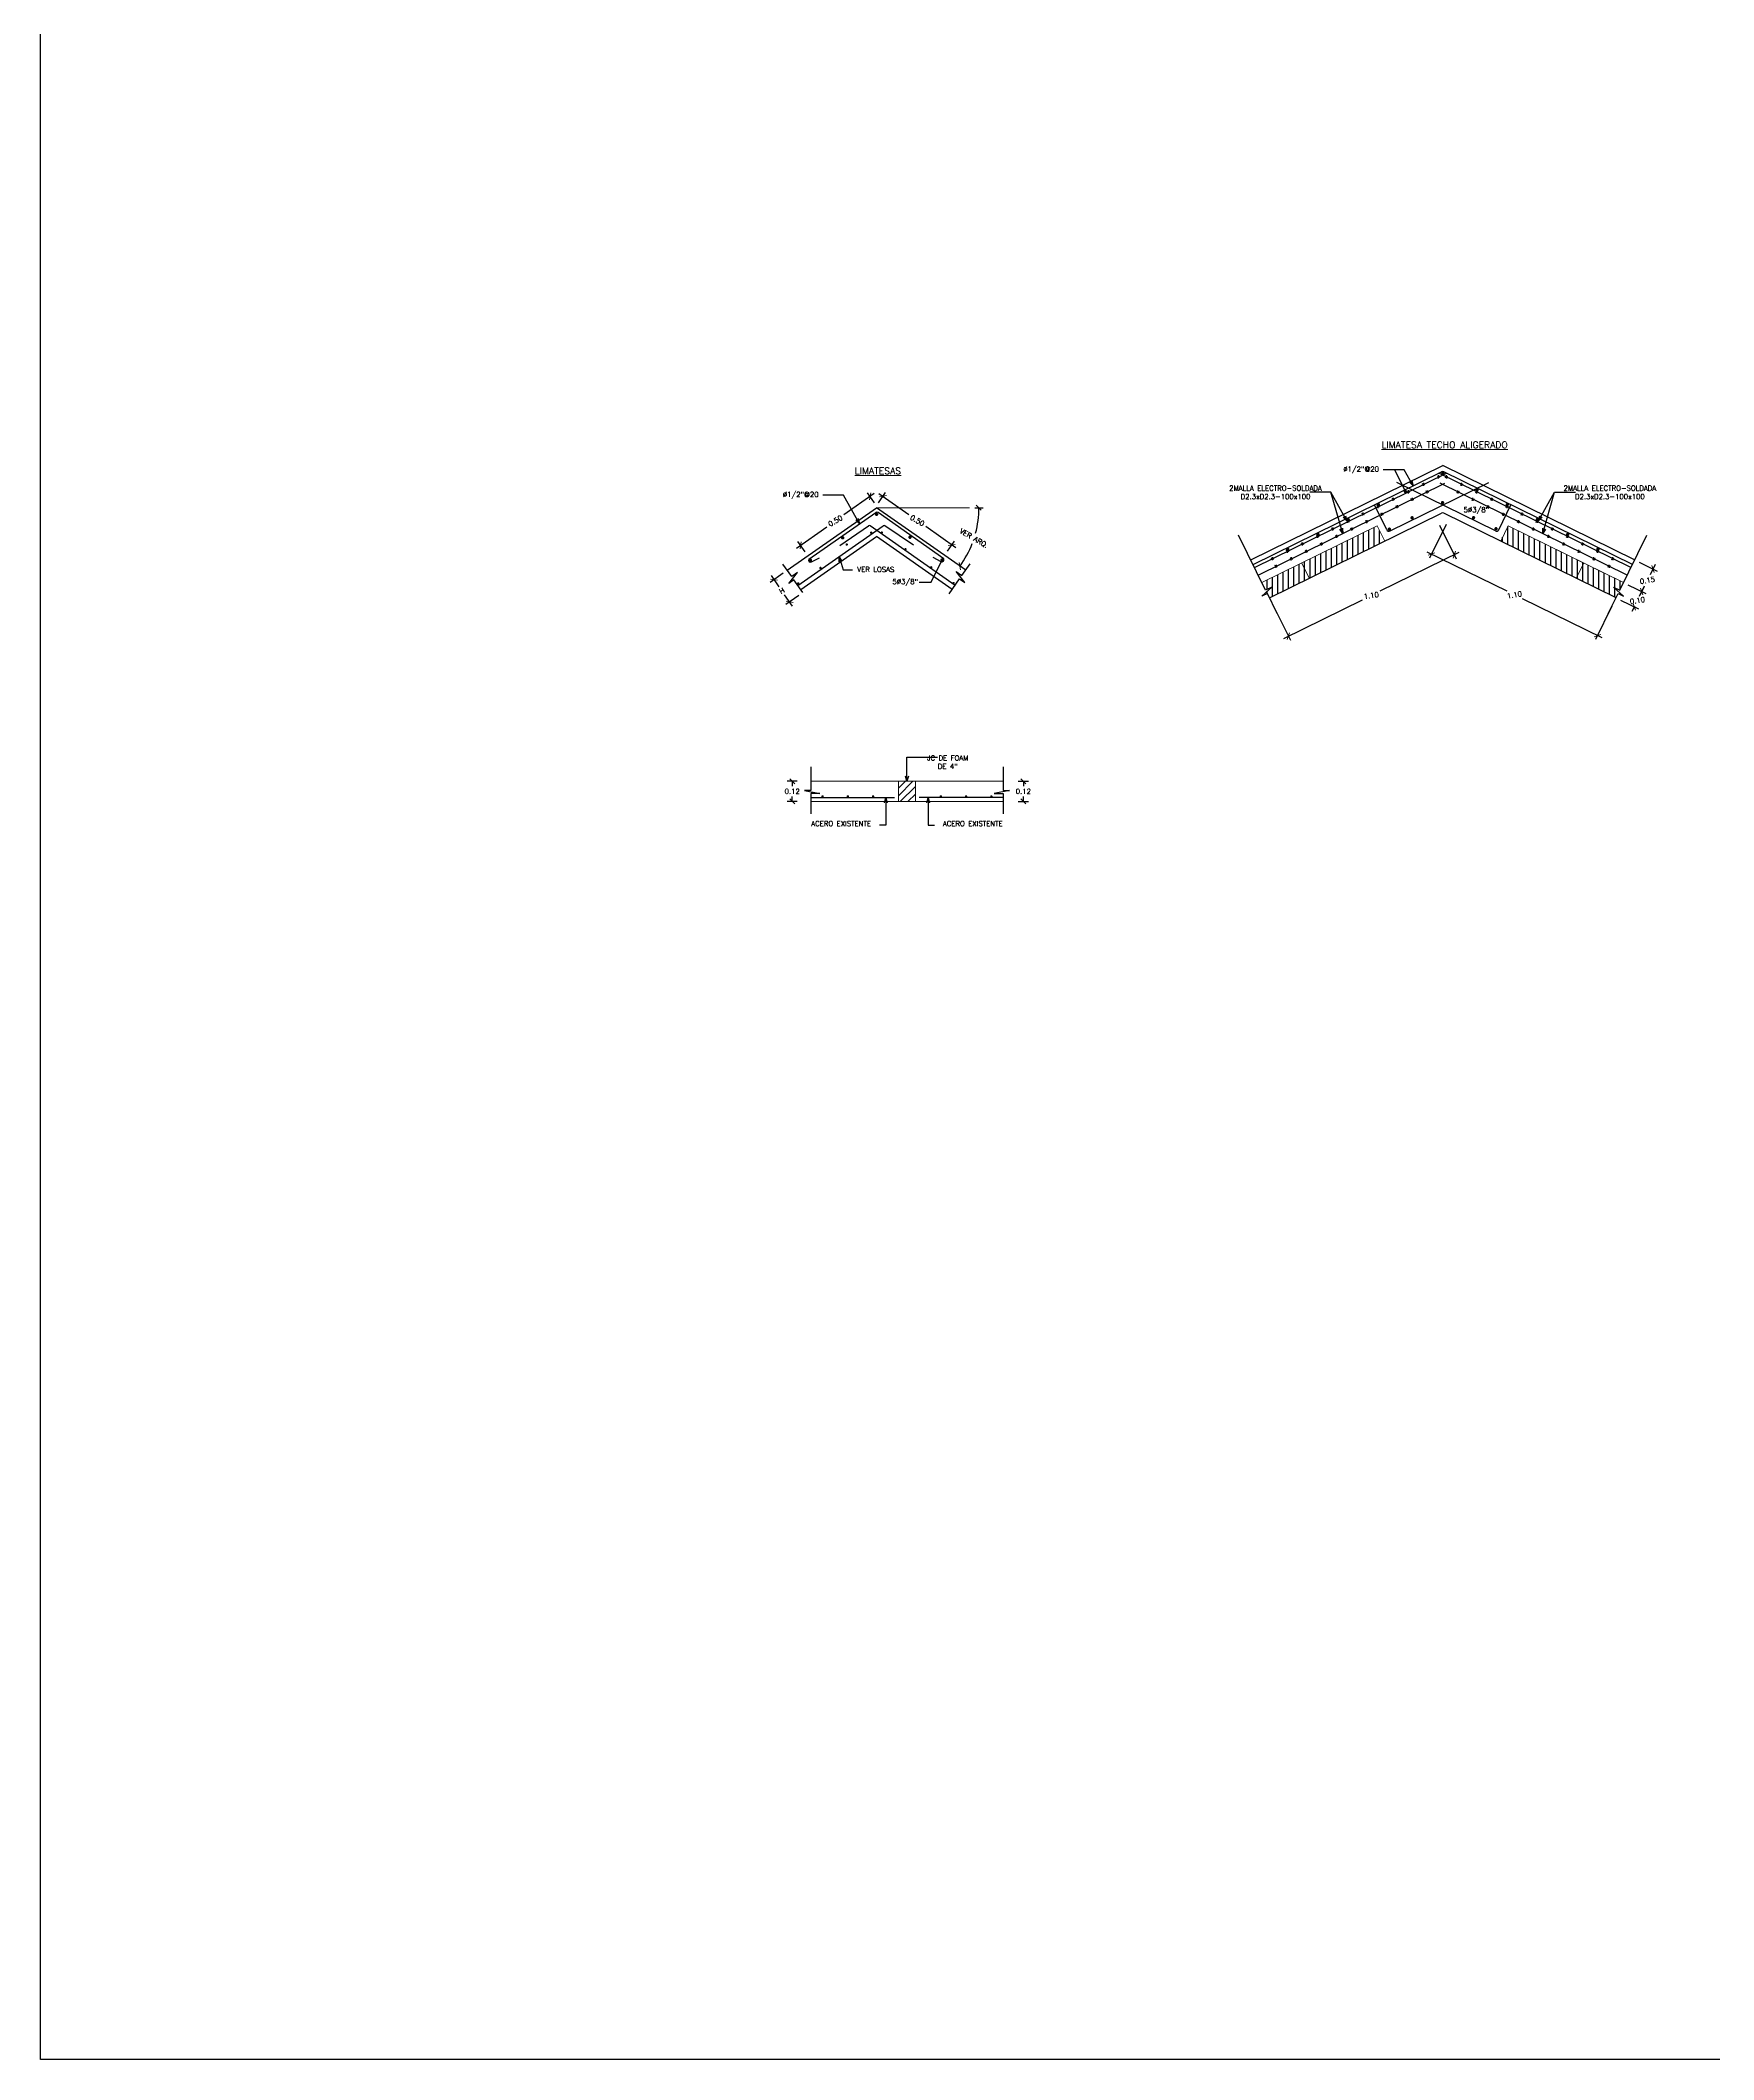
# Model space of a CAD drawing. Header units: metres. Extents: x -44 to 358, y -246 to 48.
# Drawn here: x 110 to 119.93, y 0 to 11.99 of the extents above; entities that cross this region are included whole.
import ezdxf

# ---------------------------------------------------------------- set-up
doc = ezdxf.new("R2010")
doc.units = ezdxf.units.M
doc.header["$LTSCALE"] = 0.3
doc.header["$PDMODE"] = 3
doc.linetypes.add('CONTINU', pattern=[0])
doc.linetypes.add('HIDDEN', pattern=[9.525, 6.35, -3.175])
for name, color, linetype in [('ACERO', 5, 'Continuous'), ('BP', 3, 'Continuous'), ('DIMTEXTO', 4, 'Continuous'), ('HATCH', 8, 'Continuous'), ('VIGA-LOSA', 1, 'Continuous')]:
    doc.layers.add(name, color=color, linetype=linetype)
for name, color, linetype, lineweight in [('corte', 7, 'Continuous', 30), ('DETALLES', 7, 'Continuous', 20), ('VIGAS', 1, 'HIDDEN', 15)]:
    doc.layers.add(name, color=color, linetype=linetype, lineweight=lineweight)
doc.styles.add('RomanS', font='romans.shx')
doc.styles.add('SMPLEX', font='simplex.shx')
doc.dimstyles.new('D-15', dxfattribs={"dimscale": 0.15, "dimtxt": 0.2, "dimasz": 0.2, "dimexe": 0.18, "dimexo": 0.2, "dimgap": 0.1, "dimtad": 0, "dimtih": 1, "dimtoh": 1, "dimzin": 0, "dimdsep": 46, "dimtxsty": 'SMPLEX', "dimblk": 'OBLIQUE', "dimcen": 0.09, "dimdle": 0.2, "dimclrd": 4, "dimclre": 4, "dimclrt": 4, "dimadec": 0, "dimazin": 0, "dimtfac": 1, "dimtofl": 0, "dimtmove": 0, "dimatfit": 3, "dimldrblk": 'OPEN30', "dimfxl": 1, "dimtolj": 1, "dimtzin": 0, "dimarcsym": 0})
doc.dimstyles.new('DIM-15', dxfattribs={"dimscale": 0.15, "dimtxt": 0.2, "dimasz": 0.2, "dimexe": 0.2, "dimexo": 0.1, "dimgap": 0.1, "dimtad": 0, "dimtih": 1, "dimtoh": 1, "dimzin": 0, "dimdsep": 46, "dimtxsty": 'RomanS', "dimblk1": 'OBLIQUE', "dimblk2": 'OBLIQUE', "dimsah": 1, "dimcen": 0.09, "dimclrd": 4, "dimclre": 4, "dimclrt": 4, "dimadec": 0, "dimazin": 0, "dimtfac": 1, "dimtofl": 0, "dimtmove": 1, "dimatfit": 3, "dimldrblk": 'OBLIQUE', "dimfxl": 0.2, "dimfxlon": 1, "dimtolj": 1, "dimtzin": 0, "dimarcsym": 0})
pattern_1 = [(90, (91.18404, -9.66742), (-0.03175, 3e-18), [])]

# ---------------------------------------------------------------- blocks, each defined once
blk = doc.blocks.new('_OBLIQUE')
at = {"color": 0, "linetype": 'ByBlock'}
blk.add_line((-0.5, -0.5), (0.5, 0.5), dxfattribs=at)
blk = doc.blocks.new('*D430')
at = {"layer": 'DEFPOINTS', "color": 0, "transparency": 16777216}
for p in [(114.957, 9.22), (115.41, 8.993), (115.366, 8.931)]:
    blk.add_point(p, dxfattribs=at)
at = {"layer": 'DETALLES', "color": 4, "lineweight": -2, "transparency": 16777216}
for p, q in [((114.975, 9.244), (115.017, 9.304)), ((114.977, 9.299), (115.156, 9.173)), ((115.435, 8.976), (115.256, 9.103)), ((115.384, 8.956), (115.426, 9.015))]:
    blk.add_line(p, q, dxfattribs=at)
at = {"layer": 'DETALLES', "color": 4, "lineweight": -2, "transparency": 16777216, "xscale": 0.03, "yscale": 0.03, "zscale": 0.03}
for p, rotation in [((115.001, 9.282), 144.7880948149392), ((115.41, 8.993), 324.7880948149392)]:
    blk.add_blockref('_OBLIQUE', p, dxfattribs=dict(at, rotation=rotation))
at = {"layer": 'DETALLES', "color": 4, "transparency": 16777216, "insert": (115.206, 9.138), "char_height": 0.03, "attachment_point": 5, "rotation": 330, "style": 'SMPLEX'}
blk.add_mtext('\\A1;0.50', dxfattribs=at)
blk = doc.blocks.new('_Open30')
at = {"color": 0, "lineweight": -2}
for p, q in [((-1, 0.27), (0, 0)), ((0, 0), (-1, -0.27)), ((0, 0), (-1, 0))]:
    blk.add_line(p, q, dxfattribs=at)
blk = doc.blocks.new('*D431')
at = {"layer": 'DEFPOINTS', "color": 0, "transparency": 16777216}
for p in [(114.354, 8.787), (114.433, 8.843), (114.526, 8.711)]:
    blk.add_point(p, dxfattribs=at)
at = {"layer": 'DETALLES', "color": 4, "lineweight": -2, "transparency": 16777216}
for p, q in [((114.409, 8.825), (114.332, 8.771)), ((114.337, 8.811), (114.383, 8.745)), ((114.465, 8.63), (114.418, 8.696)), ((114.502, 8.693), (114.425, 8.639))]:
    blk.add_line(p, q, dxfattribs=at)
at = {"layer": 'DETALLES', "color": 4, "lineweight": -2, "transparency": 16777216, "xscale": 0.03, "yscale": 0.03, "zscale": 0.03}
for p, rotation in [((114.354, 8.787), 125.2911116890672), ((114.447, 8.655), 305.2911116890672)]:
    blk.add_blockref('_OBLIQUE', p, dxfattribs=dict(at, rotation=rotation))
at = {"layer": 'DETALLES', "color": 4, "transparency": 16777216, "insert": (114.401, 8.721), "char_height": 0.03, "attachment_point": 5, "rotation": 29.8313, "style": 'SMPLEX'}
blk.add_mtext('\\A1;H', dxfattribs=at)
blk = doc.blocks.new('*D432')
at = {"layer": 'DEFPOINTS', "color": 0, "transparency": 16777216}
for p in [(114.97, 9.218), (114.513, 8.991), (114.556, 8.929)]:
    blk.add_point(p, dxfattribs=at)
at = {"layer": 'DETALLES', "color": 4, "lineweight": -2, "transparency": 16777216}
for p, q in [((114.95, 9.298), (114.769, 9.171)), ((114.952, 9.243), (114.91, 9.303)), ((114.488, 8.974), (114.669, 9.101)), ((114.539, 8.953), (114.497, 9.013))]:
    blk.add_line(p, q, dxfattribs=at)
at = {"layer": 'DETALLES', "color": 4, "lineweight": -2, "transparency": 16777216, "xscale": 0.03, "yscale": 0.03, "zscale": 0.03}
for p, rotation in [((114.926, 9.281), 35.00000000010139), ((114.513, 8.991), 215.0000000001014)]:
    blk.add_blockref('_OBLIQUE', p, dxfattribs=dict(at, rotation=rotation))
at = {"layer": 'DETALLES', "color": 4, "transparency": 16777216, "insert": (114.719, 9.136), "char_height": 0.03, "attachment_point": 5, "rotation": 30, "style": 'SMPLEX'}
blk.add_mtext('\\A1;0.50', dxfattribs=at)
blk = doc.blocks.new('*D570')
at = {"layer": 'DEFPOINTS', "color": 0, "transparency": 16777216}
for p in [(114.963, 9.224), (114.963, 9.214), (115.516, 9.214), (115.52, 8.974), (115.48, 8.852)]:
    blk.add_point(p, dxfattribs=at)
at = {"layer": 'DETALLES', "color": 4, "lineweight": -2, "transparency": 16777216}
blk.add_line((115.546, 9.214), (115.597, 9.214), dxfattribs=at)
for start, end in [(345.2415, 0), (324.2269, 339.0218)]:
    blk.add_arc((114.978, 9.214), 0.593, start, end, dxfattribs=at)
at = {"layer": 'DETALLES', "color": 4, "lineweight": -2, "transparency": 16777216, "xscale": 0.03, "yscale": 0.03, "zscale": 0.03}
for p, rotation in [((115.57, 9.214), 90.00000000002981), ((115.458, 8.867), 234.2269373068733)]:
    blk.add_blockref('_OBLIQUE', p, dxfattribs=dict(at, rotation=rotation))
at = {"layer": 'DETALLES', "color": 4, "transparency": 16777216, "insert": (115.541, 9.032), "char_height": 0.03, "attachment_point": 5, "rotation": 330, "style": 'SMPLEX'}
blk.add_mtext('\\A1;VER ARQ.', dxfattribs=at)
blk = doc.blocks.new('*D433')
at = {"layer": 'DEFPOINTS', "color": 0, "transparency": 16777216}
for p in [(118.293, 9.137), (117.309, 8.653), (117.408, 8.451)]:
    blk.add_point(p, dxfattribs=at)
at = {"layer": 'DETALLES', "color": 4, "lineweight": -2, "transparency": 16777216}
for p, q in [((118.306, 9.11), (118.405, 8.911)), ((118.42, 8.948), (117.952, 8.718)), ((117.381, 8.438), (117.849, 8.668)), ((117.322, 8.626), (117.42, 8.427))]:
    blk.add_line(p, q, dxfattribs=at)
at = {"layer": 'DETALLES', "color": 4, "lineweight": -2, "transparency": 16777216, "xscale": 0.03, "yscale": 0.03, "zscale": 0.03}
for p, rotation in [((118.393, 8.935), 26.19553543463102), ((117.408, 8.451), 206.195535434631)]:
    blk.add_blockref('_OBLIQUE', p, dxfattribs=dict(at, rotation=rotation))
at = {"layer": 'DETALLES', "color": 4, "transparency": 16777216, "insert": (117.9, 8.693), "char_height": 0.03, "attachment_point": 5, "rotation": 9, "style": 'SMPLEX'}
blk.add_mtext('\\A1;1.10', dxfattribs=at)
blk = doc.blocks.new('*U119')
at = {"layer": 'ACERO'}
for p, q in [((0.008, -0.004), (-0.008, 0.004)), ((-0.001, -0.009), (0.001, 0.009))]:
    blk.add_line(p, q, dxfattribs=at)
blk = doc.blocks.new('*U120')
at = {"layer": 'ACERO', "color": 0, "linetype": 'ByBlock', "lineweight": -2, "transparency": 16777216}
for p in [(0.987, 0.486), (0.718, 0.353), (0.808, 0.397), (0.897, 0.441), (0.538, 0.265), (0.628, 0.309), (0.269, 0.132), (0.359, 0.177), (0.449, 0.221), (0, 0), (0.09, 0.044), (0.179, 0.088)]:
    blk.add_blockref('*U119', p, dxfattribs=at)
blk = doc.blocks.new('*U125')
at = {"layer": 'ACERO'}
for p, q in [((0.008, -0.004), (-0.008, 0.004)), ((-0.001, -0.009), (0.001, 0.009))]:
    blk.add_line(p, q, dxfattribs=at)
blk = doc.blocks.new('*U126')
at = {"layer": 'ACERO', "color": 0, "linetype": 'ByBlock', "lineweight": -2, "transparency": 16777216}
for p in [(0.718, 0.353), (0.808, 0.397), (0.897, 0.441), (0.538, 0.265), (0.628, 0.309), (0.269, 0.132), (0.359, 0.177), (0.449, 0.221), (0, 0), (0.09, 0.044), (0.179, 0.088)]:
    blk.add_blockref('*U125', p, dxfattribs=at)
blk = doc.blocks.new('*U127')
at = {"layer": 'ACERO'}
for p, q in [((0.008, -0.004), (-0.008, 0.004)), ((-0.001, -0.009), (0.001, 0.009))]:
    blk.add_line(p, q, dxfattribs=at)
blk = doc.blocks.new('*U128')
at = {"layer": 'ACERO', "color": 0, "linetype": 'ByBlock', "lineweight": -2, "transparency": 16777216}
for p in [(0.987, 0.486), (0.718, 0.353), (0.808, 0.397), (0.897, 0.441), (0.538, 0.265), (0.628, 0.309), (0.269, 0.132), (0.359, 0.177), (0.449, 0.221), (0, 0), (0.09, 0.044), (0.179, 0.088)]:
    blk.add_blockref('*U127', p, dxfattribs=at)
blk = doc.blocks.new('*U129')
at = {"layer": 'ACERO'}
for p, q in [((0.008, -0.004), (-0.008, 0.004)), ((-0.001, -0.009), (0.001, 0.009))]:
    blk.add_line(p, q, dxfattribs=at)
blk = doc.blocks.new('*U130')
at = {"layer": 'ACERO', "color": 0, "linetype": 'ByBlock', "lineweight": -2, "transparency": 16777216}
for p in [(0.718, 0.353), (0.808, 0.397), (0.897, 0.441), (0.538, 0.265), (0.628, 0.309), (0.269, 0.132), (0.359, 0.177), (0.449, 0.221), (0, 0), (0.09, 0.044), (0.179, 0.088)]:
    blk.add_blockref('*U129', p, dxfattribs=at)
blk = doc.blocks.new('*D434')
at = {"layer": 'DEFPOINTS', "color": 0, "transparency": 16777216}
for p in [(118.357, 9.141), (119.342, 8.657), (119.243, 8.455)]:
    blk.add_point(p, dxfattribs=at)
at = {"layer": 'DETALLES', "color": 4, "lineweight": -2, "transparency": 16777216}
for p, q in [((118.344, 9.114), (118.246, 8.915)), ((118.231, 8.953), (118.704, 8.72)), ((119.27, 8.442), (118.797, 8.674)), ((119.329, 8.63), (119.231, 8.431))]:
    blk.add_line(p, q, dxfattribs=at)
at = {"layer": 'DETALLES', "color": 4, "lineweight": -2, "transparency": 16777216, "xscale": 0.03, "yscale": 0.03, "zscale": 0.03}
for p, rotation in [((118.258, 8.939), 153.804464565369), ((119.243, 8.455), 333.804464565369)]:
    blk.add_blockref('_OBLIQUE', p, dxfattribs=dict(at, rotation=rotation))
at = {"layer": 'DETALLES', "color": 4, "transparency": 16777216, "insert": (118.75, 8.697), "char_height": 0.03, "attachment_point": 5, "rotation": 9, "style": 'SMPLEX'}
blk.add_mtext('\\A1;1.10', dxfattribs=at)
blk = doc.blocks.new('*D571')
at = {"layer": 'DEFPOINTS', "color": 0, "transparency": 16777216}
for p in [(119.397, 8.769), (119.353, 8.679), (119.506, 8.716)]:
    blk.add_point(p, dxfattribs=at)
at = {"layer": 'DETALLES', "color": 4, "lineweight": -2, "transparency": 16777216}
for p, q in [((119.424, 8.756), (119.53, 8.704)), ((119.38, 8.666), (119.486, 8.614)), ((119.519, 8.742), (119.496, 8.696)), ((119.449, 8.599), (119.464, 8.63))]:
    blk.add_line(p, q, dxfattribs=at)
at = {"layer": 'DETALLES', "color": 4, "lineweight": -2, "transparency": 16777216, "xscale": 0.03, "yscale": 0.03, "zscale": 0.03}
for p, rotation in [((119.462, 8.626), 243.8044645653635), ((119.506, 8.716), 63.80446456536354)]:
    blk.add_blockref('_OBLIQUE', p, dxfattribs=dict(at, rotation=rotation))
at = {"layer": 'DETALLES', "color": 4, "transparency": 16777216, "insert": (119.48, 8.663), "char_height": 0.03, "attachment_point": 5, "rotation": 9, "style": 'SMPLEX'}
blk.add_mtext('\\A1;0.10', dxfattribs=at)
blk = doc.blocks.new('*D572')
at = {"layer": 'DEFPOINTS', "color": 0, "transparency": 16777216}
for p in [(119.463, 8.904), (119.397, 8.769), (119.572, 8.85)]:
    blk.add_point(p, dxfattribs=at)
at = {"layer": 'DETALLES', "color": 4, "lineweight": -2, "transparency": 16777216}
for p, q in [((119.49, 8.89), (119.597, 8.838)), ((119.586, 8.877), (119.556, 8.816)), ((119.424, 8.756), (119.53, 8.704)), ((119.493, 8.689), (119.523, 8.75))]:
    blk.add_line(p, q, dxfattribs=at)
at = {"layer": 'DETALLES', "color": 4, "lineweight": -2, "transparency": 16777216, "xscale": 0.03, "yscale": 0.03, "zscale": 0.03}
for p, rotation in [((119.572, 8.85), 63.80446456529518), ((119.506, 8.716), 243.8044645652952)]:
    blk.add_blockref('_OBLIQUE', p, dxfattribs=dict(at, rotation=rotation))
at = {"layer": 'DETALLES', "color": 4, "transparency": 16777216, "insert": (119.539, 8.783), "char_height": 0.03, "attachment_point": 5, "rotation": 9, "style": 'SMPLEX'}
blk.add_mtext('\\A1;0.15', dxfattribs=at)
blk = doc.blocks.new('*D602')
at = {"layer": 'DEFPOINTS', "color": 0, "transparency": 16777216}
for p in [(115.541, 7.59), (115.835, 7.59), (115.541, 7.47)]:
    blk.add_point(p, dxfattribs=at)
at = {"layer": 'DIMTEXTO', "color": 4, "lineweight": -2, "transparency": 16777216}
for p, q in [((115.805, 7.59), (115.865, 7.59)), ((115.835, 7.59), (115.835, 7.56)), ((115.805, 7.47), (115.865, 7.47)), ((115.835, 7.47), (115.835, 7.5))]:
    blk.add_line(p, q, dxfattribs=at)
at = {"layer": 'DIMTEXTO', "color": 4, "lineweight": -2, "transparency": 16777216, "xscale": 0.03, "yscale": 0.03, "zscale": 0.03}
for p, rotation in [((115.835, 7.59), 90), ((115.835, 7.47), 270)]:
    blk.add_blockref('_OBLIQUE', p, dxfattribs=dict(at, rotation=rotation))
at = {"layer": 'DIMTEXTO', "color": 4, "transparency": 16777216, "insert": (115.835, 7.53), "char_height": 0.03, "attachment_point": 5, "style": 'RomanS'}
blk.add_mtext('\\A1;0.12', dxfattribs=at)
blk = doc.blocks.new('*D603')
at = {"layer": 'DEFPOINTS', "color": 0, "transparency": 16777216}
for p in [(114.463, 7.59), (114.757, 7.59), (114.757, 7.47)]:
    blk.add_point(p, dxfattribs=at)
at = {"layer": 'DIMTEXTO', "color": 4, "lineweight": -2, "transparency": 16777216}
for p, q in [((114.493, 7.59), (114.433, 7.59)), ((114.463, 7.59), (114.463, 7.56)), ((114.493, 7.47), (114.433, 7.47)), ((114.463, 7.47), (114.463, 7.5))]:
    blk.add_line(p, q, dxfattribs=at)
at = {"layer": 'DIMTEXTO', "color": 4, "lineweight": -2, "transparency": 16777216, "xscale": 0.03, "yscale": 0.03, "zscale": 0.03}
for p, rotation in [((114.463, 7.59), 90), ((114.463, 7.47), 270)]:
    blk.add_blockref('_OBLIQUE', p, dxfattribs=dict(at, rotation=rotation))
at = {"layer": 'DIMTEXTO', "color": 4, "transparency": 16777216, "insert": (114.463, 7.53), "char_height": 0.03, "attachment_point": 5, "style": 'RomanS'}
blk.add_mtext('\\A1;0.12', dxfattribs=at)

msp = doc.modelspace()

# ---------------------------------------------------------------- hatches: boundary and pattern name
at = {"layer": 'HATCH'}
h = msp.add_hatch(dxfattribs=at)
h.set_pattern_fill('ANSI31', color=256, scale=0.01, angle=45)
h.set_pattern_definition(pattern_1)
h.paths.add_polyline_path([(117.5315294, 8.7955162), (117.9801757, 9.0162342), (117.9360321, 9.1059634), (117.4873858, 8.8852455)])
h = msp.add_hatch(dxfattribs=at)
h.set_pattern_fill('ANSI31', color=256, scale=0.01, angle=45)
h.set_pattern_definition(pattern_1)
h.paths.add_polyline_path([(118.6684629, 9.0162342), (119.1171093, 8.7955162), (119.1612529, 8.8852455), (118.7126065, 9.1059634)])
h = msp.add_hatch(dxfattribs=at)
h.set_pattern_fill('ANSI31', color=256, scale=0.01, angle=45)
h.set_pattern_definition(pattern_1)
h.paths.add_polyline_path([(117.295508, 8.6794021), (117.5315294, 8.7955162), (117.4873858, 8.8852455), (117.2513644, 8.7691314), (117.2730939, 8.7249624), (117.3100726, 8.7431546), (117.2504865, 8.6879624), (117.2833441, 8.7041272)])
h = msp.add_hatch(dxfattribs=at)
h.set_pattern_fill('ANSI31', color=256, scale=0.01, angle=45)
h.set_pattern_definition(pattern_1)
h.paths.add_polyline_path([(119.1171093, 8.7955162), (119.3531307, 8.6794021), (119.3652945, 8.7041272), (119.3981522, 8.6879624), (119.338566, 8.7431546), (119.3755447, 8.7249624), (119.3972743, 8.7691314), (119.1612529, 8.8852455)])
h = msp.add_hatch(dxfattribs=at)
h.set_pattern_fill('ANSI31', color=256, scale=0.01)
h.set_pattern_definition([(45, (-5.507472, 55.551662), (-0.02245064, 0.02245064), [])])
h.paths.add_polyline_path([(115.1941492, 7.5895794), (115.0941492, 7.5895794), (115.0941492, 7.4695794), (115.1941492, 7.4695794)])

# ---------------------------------------------------------------- linework, layer by layer
at = {"layer": 'ACERO'}
for p, q in [((117.1983921, 8.8768065), (118.3176978, 9.4274649)), ((118.0118694, 9.0764049), (118.5973225, 9.3644269)), ((118.6367693, 9.0764049), (118.0513161, 9.3644269)), ((119.4502466, 8.8768065), (118.3309409, 9.4274649)), ((117.9917885, 9.0832427), (117.9189515, 9.231296)), ((118.6568502, 9.0832427), (118.7296871, 9.231296)), ((114.5617431, 8.9079028), (114.9584441, 9.1860399)), ((115.3621456, 8.9097654), (114.9722059, 9.1860268)), ((114.4965123, 8.7527221), (115.0029251, 9.1073161)), ((114.7455791, 8.9900007), (114.9147847, 9.1061748)), ((115.4295165, 8.7527221), (114.9247337, 9.1061748)), ((115.1820967, 8.9911422), (115.0129879, 9.1072498)), ((114.577606, 8.8917576), (114.6242013, 8.9157618)), ((115.3463034, 8.8936098), (115.2997081, 8.917614))]:
    msp.add_line(p, q, dxfattribs=at)
at = {"layer": 'ACERO', "color": 6}
for p, q in [((117.2072208, 8.8588607), (118.3463911, 9.4192917)), ((117.2292926, 8.813996), (118.3377321, 9.3593086)), ((119.4414179, 8.8588607), (118.3022475, 9.4192917)), ((119.4193461, 8.813996), (118.3101029, 9.359704))]:
    msp.add_line(p, q, dxfattribs=at)
at = {"layer": 'ACERO'}
for points, const_width in [([(118.3300542, 9.4187115, -1), (118.3201774, 9.4171471, -1)], 0.01), ([(117.9476482, 9.2327915, -1), (117.9377713, 9.2312271, -1)], 0.01), ([(118.1076768, 9.3115198, -1), (118.0977999, 9.3099554, -1)], 0.01), ([(118.3283323, 9.2446903, -1), (118.3184555, 9.243126, -1)], 0.01), ([(118.5326951, 9.3210787, -1), (118.5228182, 9.3195143, -1)], 0.01), ([(118.7121537, 9.2327915, -1), (118.7022768, 9.2312271, -1)], 0.01), ([(114.9586438, 9.174869, 1), (114.9686438, 9.174869, 1)], 0.01), ([(117.768229, 9.1444831, -1), (117.7583521, 9.1429187, -1)], 0.01), ([(118.1475179, 9.1549928, -1), (118.137641, 9.1534284, -1)], 0.01), ([(118.5123249, 9.155576, -1), (118.5024481, 9.1540117, -1)], 0.01), ([(118.8915729, 9.1444831, -1), (118.881696, 9.1429187, -1)], 0.01), ([(114.7673676, 9.0362006, -1), (114.7574907, 9.0346362, -1)], 0.01), ([(114.7903536, 8.9960853, -1), (114.7834398, 8.9949903, -1)], 0.007), ([(114.9349852, 9.066487, -1), (114.9280714, 9.0653919, -1)], 0.007), ([(114.9912174, 9.06684, 1), (114.9981312, 9.065745, 1)], 0.007), ([(115.1573941, 9.0394782, 1), (115.167271, 9.0379139, 1)], 0.01), ([(117.5887704, 9.0561959, -1), (117.5788936, 9.0546316, -1)], 0.01), ([(118.0122731, 9.0877063, -1), (118.0023962, 9.086142, -1)], 0.01), ([(118.6458328, 9.0898949, -1), (118.6359559, 9.0883306, -1)], 0.01), ([(119.0710314, 9.0561959, -1), (119.0611546, 9.0546316, -1)], 0.01), ([(114.576184, 8.9026913, -1), (114.5663072, 8.9011269, -1)], 0.01), ([(115.1313661, 8.9678992, 1), (115.1382799, 8.9668041, 1)], 0.007), ([(115.3478632, 8.904954, 1), (115.3577401, 8.9033896, 1)], 0.01), ([(117.4092726, 8.9679299, -1), (117.3993957, 8.9663656, -1)], 0.01), ([(119.250535, 8.9678856, -1), (119.2406581, 8.9663212, -1)], 0.01), ([(114.5020414, 8.7650477, -1), (114.4951276, 8.7639527, -1)], 0.007), ([(114.634193, 8.8573589, -1), (114.6272791, 8.8562638, -1)], 0.007), ([(115.2843507, 8.8607602, 1), (115.2912645, 8.8596652, 1)], 0.007), ([(115.4172812, 8.7672237, 1), (115.4241951, 8.7661287, 1)], 0.007), ([(114.6467268, 7.4999169, -1), (114.6396018, 7.4999169, -1)], 0.007125), ([(114.7967268, 7.4999169, -1), (114.7896018, 7.4999169, -1)], 0.007125), ([(114.9467268, 7.4999169, -1), (114.9396018, 7.4999169, -1)], 0.007125), ([(115.3415715, 7.4999169, 1), (115.3486965, 7.4999169, 1)], 0.007125), ([(115.4915715, 7.4999169, 1), (115.4986965, 7.4999169, 1)], 0.007125), ([(115.6415715, 7.4999169, 1), (115.6486965, 7.4999169, 1)], 0.007125)]:
    msp.add_lwpolyline(points, format="xyb", close=True, dxfattribs=dict(at, const_width=const_width))
for points in [[(114.573864, 7.4927918), (115.0708276, 7.4927918)], [(115.7144343, 7.4927918), (115.2174707, 7.4927918)]]:
    msp.add_lwpolyline(points, dxfattribs=at)
for centre, radius, start, end in [((118.3243193, 9.4140055), 0.015, 63.80446457, 116.19553543), ((114.96531, 9.1702645), 0.0172048, 66.37108287, 113.51979163), ((114.9197592, 9.0974999), 0.01, 60.16874777, 119.83125225), ((115.0078995, 9.0986412), 0.01, 60.16874775, 119.83125224), ((118.0052479, 9.0898643), 0.015, 206.19553543, 296.19553543), ((114.5722594, 8.9023698), 0.011883, 152.24936235, 296.73982362), ((115.3516293, 8.9042324), 0.011883, 243.26017638, 27.75063765)]:
    msp.add_arc(centre, radius, start, end, dxfattribs=at)
at = {"layer": 'ACERO', "ltscale": 0.001}
msp.add_arc((118.6433908, 9.0898643), 0.015, 243.80446457, 333.80446457, dxfattribs=at)
at = {"layer": 'BP', "ltscale": 8}
msp.add_lwpolyline([(110, 37.6335309), (160, 37.6335309), (160, 0), (110, 0)], close=True, dxfattribs=at)
msp.add_lwpolyline([(110, 37.6335309), (160, 37.6335309), (160, 0), (110, 0)], close=True, dxfattribs=at)
at = {"layer": 'BP'}
for points in [[(117.341753, 8.5854013), (117.2833441, 8.7041272), (117.2504865, 8.6879624), (117.3100726, 8.7431546), (117.2730939, 8.7249624), (117.1130608, 9.0502566)], [(119.3068857, 8.5854013), (119.3652945, 8.7041272), (119.3981522, 8.6879624), (119.338566, 8.7431546), (119.3755447, 8.7249624), (119.5355778, 9.0502566)], [(114.526034, 8.7105607), (114.4733173, 8.7858479), (114.4433211, 8.7648443), (114.4937572, 8.8285066), (114.4599988, 8.8048687), (114.408193, 8.8788551)], [(115.3939858, 8.701979), (115.4568351, 8.791737), (115.4868313, 8.7707334), (115.4363952, 8.8343957), (115.4701536, 8.8107578), (115.519579, 8.8813446)], [(114.573864, 7.6756627), (114.573864, 7.5358862), (114.5360309, 7.5358862), (114.626843, 7.5169975), (114.573864, 7.5169975), (114.573864, 7.3964496)], [(115.7144343, 7.6756627), (115.7144343, 7.5358862), (115.7522674, 7.5358862), (115.6614553, 7.5169975), (115.7144343, 7.5169975), (115.7144343, 7.3964496)]]:
    msp.add_lwpolyline(points, dxfattribs=at)
at = {"layer": 'corte'}
for p, q in [((117.185149, 8.9037253), (118.3243193, 9.4641564)), ((119.4634897, 8.9037253), (118.3243193, 9.4641564)), ((117.295508, 8.6794021), (118.3176978, 9.1822829)), ((119.3531307, 8.6794021), (118.3309409, 9.1822829))]:
    msp.add_line(p, q, dxfattribs=at)
msp.add_arc((118.3243193, 9.1688236), 0.015, 63.80446457, 116.19553543, dxfattribs=at)
at = {"layer": 'DIMTEXTO', "linetype": 'Continuous'}
for p, q in [((118.0950372, 9.4393308), (117.9708999, 9.4393308)), ((118.1027383, 9.3107376), (118.0410862, 9.4393308)), ((114.7682039, 9.2885183), (114.6440666, 9.2885183)), ((117.6602776, 9.3057719), (117.5361402, 9.3057719)), ((118.9883611, 9.3057719), (119.1124984, 9.3057719))]:
    msp.add_line(p, q, dxfattribs=at)
at = {"layer": 'DIMTEXTO'}
msp.add_lwpolyline([(115.2161429, 8.7723491), (115.2870482, 8.7723491), (115.3550757, 8.9086247)], dxfattribs=at)
at = {"layer": 'VIGA-LOSA', "color": 1}
for p, q in [((114.4334189, 8.8428288), (114.9630144, 9.2136556)), ((115.4926099, 8.8428288), (114.9630144, 9.2136556)), ((114.5137196, 8.7281475), (114.9630144, 9.0427471)), ((115.4123092, 8.7281475), (114.9630144, 9.0427471))]:
    msp.add_line(p, q, dxfattribs=at)
at = {"layer": 'VIGAS', "color": 8, "linetype": 'CONTINU', "ltscale": 0.001}
for p, q in [((114.9630144, 9.2136556), (115.5157239, 9.2136556)), ((117.2513644, 8.7691314), (117.9360321, 9.1059634)), ((117.9801757, 9.0162342), (117.9360321, 9.1059634)), ((118.6684629, 9.0162342), (118.7126065, 9.1059634)), ((119.3431939, 8.795737), (118.7126065, 9.1059634)), ((119.3972743, 8.7691314), (118.7126065, 9.1059634)), ((117.5315294, 8.7955162), (117.4873858, 8.8852455)), ((119.1171093, 8.7955162), (119.1612529, 8.8852455))]:
    msp.add_line(p, q, dxfattribs=at)
at = {"layer": 'VIGAS', "color": 1, "linetype": 'CONTINU', "ltscale": 0.01}
for p, q in [((115.1941492, 7.5895794), (114.573864, 7.5895794)), ((115.0941492, 7.5895794), (115.7144343, 7.5895794)), ((115.0941492, 7.4695794), (115.0941492, 7.5895794)), ((115.1941492, 7.4695794), (115.1941492, 7.5895794)), ((115.0941492, 7.4695794), (114.573864, 7.4695794)), ((115.1941492, 7.4695794), (115.0941492, 7.4695794)), ((115.1941492, 7.4695794), (115.7144343, 7.4695794))]:
    msp.add_line(p, q, dxfattribs=at)

# ---------------------------------------------------------------- block references
at = {"layer": 'ACERO'}
for name, p in [('*U120', (117.3140014, 8.9113514)), ('*U126', (117.3360732, 8.8664867))]:
    msp.add_blockref(name, p, dxfattribs=at)
at = {"layer": 'ACERO', "xscale": -1}
for name, p in [('*U128', (119.3346373, 8.9113514)), ('*U130', (119.3125655, 8.8664867))]:
    msp.add_blockref(name, p, dxfattribs=at)

# ---------------------------------------------------------------- texts
at = {"color": 4, "insert": (115.3861526, 7.7030974), "char_height": 0.03, "attachment_point": 5, "style": 'SMPLEX'}
msp.add_mtext('JC DE FOAM\\PDE 4"', dxfattribs=at)
at = {"layer": 'DETALLES', "color": 4, "attachment_point": 5, "style": 'SMPLEX'}
for s, insert, char_height in [('\\A1;{\\LLIMATESA TECHO ALIGERADO }', (118.3359042, 9.5875343), 0.04), ('\\A1;{\\LLIMATESAS}', (114.9718269, 9.432861), 0.04), ('\\A1;VER LOSAS', (114.9591054, 8.8476818), 0.03)]:
    msp.add_mtext(s, dxfattribs=dict(at, insert=insert, char_height=char_height))
at = {"layer": 'DIMTEXTO', "color": 4, "char_height": 0.03, "attachment_point": 5, "style": 'SMPLEX'}
for s, insert in [('%%C1/2"@20', (117.8399719, 9.4385641, -0.5410026)), ('%%C1/2"@20', (114.5131386, 9.2877516, -0.5410026)), ('{\\fSimplex|b0|i0|c0|p2;2MALLA ELECTRO-SOLDADA\\PD2.3xD2.3-100x100}', (117.3318659, 9.3050052, -0.5410026)), ('{\\fSimplex|b0|i0|c0|p2;2MALLA ELECTRO-SOLDADA\\PD2.3xD2.3-100x100}', (119.3167727, 9.3050052, -0.5410026)), ('5%%C3/8"', (118.524039, 9.1969545)), ('5%%C3/8"', (115.1337806, 8.770729))]:
    msp.add_mtext(s, dxfattribs=dict(at, insert=insert))
at = {"layer": 'DIMTEXTO', "char_height": 0.03, "style": 'RomanS'}
for insert, attachment_point in [((114.9309715, 7.3536101), 3), ((115.3573268, 7.3536101), 1)]:
    msp.add_mtext('ACERO EXISTENTE', dxfattribs=dict(at, insert=insert, attachment_point=attachment_point))

# ---------------------------------------------------------------- dimensions: what is measured, and where the dimension line sits
at = {"layer": 'DETALLES'}
for p1, p2, distance, picture, middle, turn in [((114.9696028, 9.2182688), (114.5562343, 8.9288251), -0.0762278, '*D432', (114.7191961, 9.1359891), 30), ((114.9574907, 9.2197833), (115.3664551, 8.9311634), 0.0762205, '*D430', (115.2059218, 9.1377474), 330), ((118.2931896, 9.1373706), (117.3085218, 8.6529493), 0.2252695, '*D433', (117.9002977, 8.6930273), 9), ((118.357427, 9.1413911), (119.3420948, 8.6569698), -0.2252695, '*D434', (118.7503189, 8.6970478), 9), ((119.3972743, 8.7691314), (119.4634897, 8.9037253), -0.1214202, '*D572', (119.5393315, 8.7828291), 9)]:
    dim = msp.add_aligned_dim(p1=p1, p2=p2, distance=distance, dimstyle='D-15', dxfattribs=at)
    dim.commit()
    dim.dimension.update_dxf_attribs({"geometry": picture, "text_midpoint": middle, "text_rotation": turn})
dim = msp.add_angular_dim_2l(base=(115.5195339, 8.974071), line1=((115.4796584, 8.8518976), (114.9630144, 9.2241438)), line2=((114.9630144, 9.2136556), (115.5157239, 9.2136556)), text='VER ARQ.', dimstyle='D-15', dxfattribs=at)
dim.commit()
dim.dimension.update_dxf_attribs({"geometry": '*D570', "text_midpoint": (115.5414884, 9.0316617), "text_rotation": 330})
dim = msp.add_linear_dim(base=(114.3540035, 8.7866181), p1=(114.526034, 8.7105607), p2=(114.4334189, 8.8428288), angle=125.29111169, text='H', dimstyle='D-15', dxfattribs=at)
dim.commit()
dim.dimension.update_dxf_attribs({"geometry": '*D431', "text_midpoint": (114.4006459, 8.720721), "text_rotation": 9})
dim = msp.add_linear_dim(base=(119.5062238, 8.7155321), p1=(119.3531307, 8.6794021), p2=(119.3972743, 8.7691314), angle=63.80446457, dimstyle='D-15', dxfattribs=at)
dim.commit()
dim.dimension.update_dxf_attribs({"geometry": '*D571', "text_midpoint": (119.4802687, 8.6627741), "dimtype": 161, "text_rotation": 9})
at = {"layer": 'DIMTEXTO'}
for base, p1, p2, picture, middle in [((114.4629817, 7.5895794), (114.7570749, 7.4695794), (114.7570749, 7.5895794), '*D603', (114.4629817, 7.5295794)), ((115.8348234, 7.5895794), (115.5407302, 7.4695794), (115.5407302, 7.5895794), '*D602', (115.8348234, 7.5295794))]:
    dim = msp.add_linear_dim(base=base, p1=p1, p2=p2, angle=90, dimstyle='DIM-15', override={"dimexo": 0.5}, dxfattribs=at)
    dim.commit()
    dim.dimension.update_dxf_attribs({"geometry": picture, "text_midpoint": middle})

# ---------------------------------------------------------------- leaders
at = {"layer": 'DIMTEXTO', "linetype": 'Continuous'}
for points in [[(118.1482013, 9.3440787), (118.0950372, 9.4393308)], [(114.8628211, 9.1189962), (114.7682039, 9.2885183)], [(117.7548948, 9.1362498), (117.6602776, 9.3057719)], [(118.8937439, 9.1362498), (118.9883611, 9.3057719)]]:
    msp.add_leader(points, dimstyle='D-15', override={"dimgap": 0.1, "dimtad": 0}, dxfattribs=at)
for points in [[(117.7304816, 9.0605631), (117.6602776, 9.3057719)], [(118.9181571, 9.0605631), (118.9883611, 9.3057719)], [(114.7407816, 8.9237613), (114.7654749, 8.8458125), (114.8214236, 8.8458125)]]:
    msp.add_leader(points, dimstyle='D-15', dxfattribs=at)
at = {"layer": 'DIMTEXTO', "color": 4, "lineweight": -3, "ltscale": 0.05}
for points in [[(115.1441492, 7.5895794), (115.1441492, 7.7321202), (115.3255098, 7.7321202)], [(115.0182283, 7.4927918), (115.0182283, 7.3301978), (114.9810753, 7.3301978)], [(115.27007, 7.4927918), (115.27007, 7.3301978), (115.3072231, 7.3301978)]]:
    msp.add_leader(points, dimstyle='D-15', dxfattribs=at)

doc.saveas('drawing.dxf')
